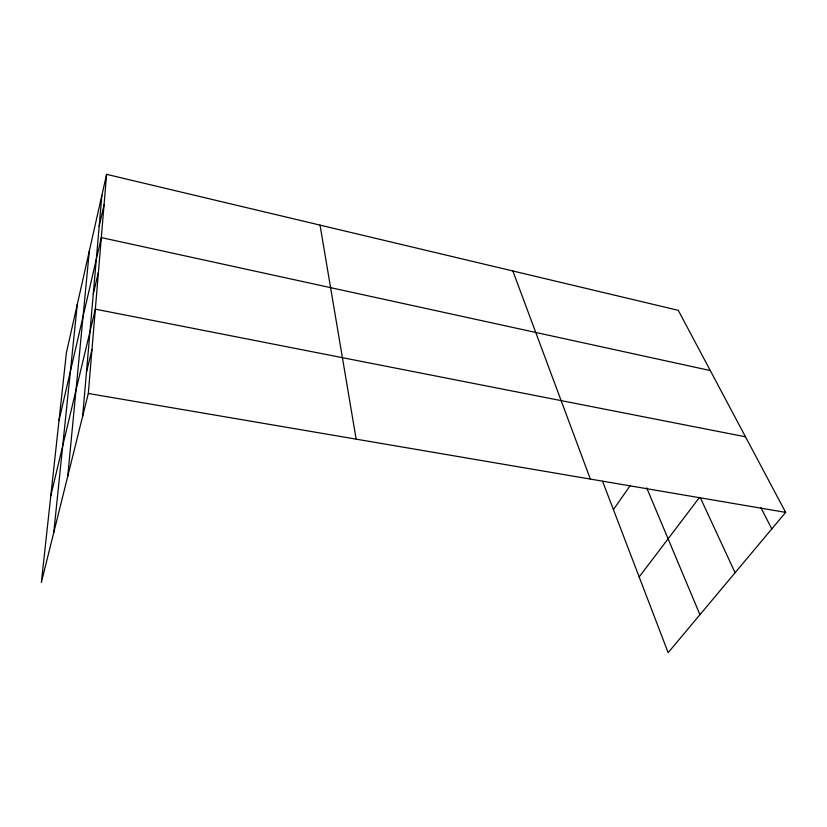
<?xml version="1.0" encoding="UTF-8"?>
<svg xmlns="http://www.w3.org/2000/svg" width="827" height="827" viewBox="0 0 827 827"><rect width="100%" height="100%" fill="white"/><g stroke="black" fill="none" stroke-linecap="round" stroke-linejoin="round"><path stroke-width="1.24" d="M106.6 174.342L66.418 352.612L41.35 582.497L88.303 393.487L106.6 174.342L678.274 310.332L785.65 512.378L668.144 652.658L602.583 481.314M82.617 416.374L101.866 195.368M67.752 476.197L89.316 251.036M53.776 532.464L77.293 304.367M99.178 226.164L104.057 204.786M59.027 420.385L101.318 237.587L710.279 370.558M93.275 294.019L98.454 271.969M50.819 495.673L95.343 309.164L745.489 436.811M86.463 372.171L91.973 349.521M613.417 509.628L630.339 485.335M639.178 576.946L699.156 497.875M88.303 393.487L785.65 512.378M760.912 507.685L771.787 528.929M700.469 497.999L735.089 572.739M646.735 487.92L699.931 614.699M512.854 270.987L590.354 479.081M320.039 225.12L356.158 439.147"/></g></svg>
